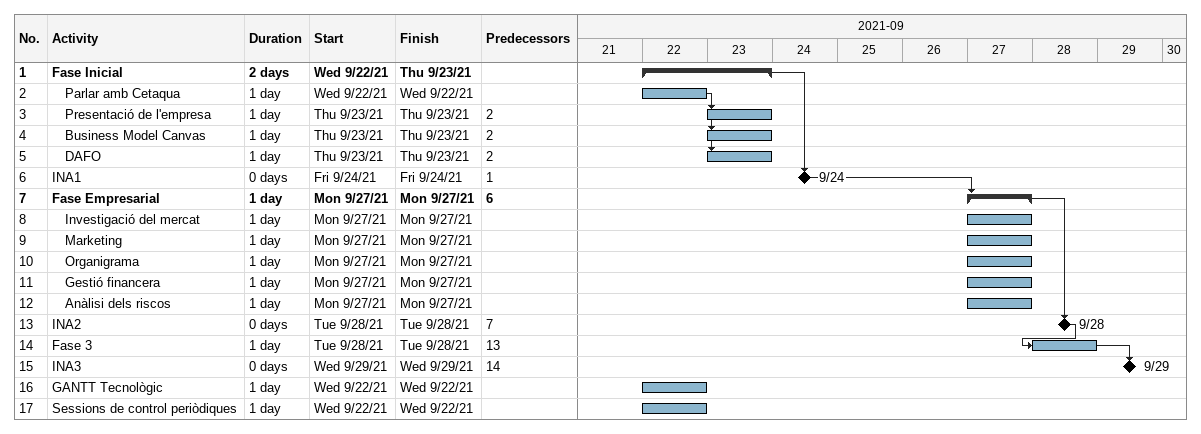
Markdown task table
| ID | Level | Task | Duration | Start | Finish | Predecessors |
|---|---|---|---|---|---|---|
| 1 | 1 | **Fase Inicial** | 2d | 2021-09-22 | 2021-09-23 |  |
| 2 | 2 | Parlar amb Cetaqua | 1d | 2021-09-22 | 2021-09-22 |  |
| 3 | 2 | Presentació de l'empresa | 1d | 2021-09-23 | 2021-09-23 | 2 |
| 4 | 2 | Business Model Canvas | 1d | 2021-09-23 | 2021-09-23 | 2 |
| 5 | 2 | DAFO | 1d | 2021-09-23 | 2021-09-23 | 2 |
| 6 | 1 | INA1 | 0d | 2021-09-24 | 2021-09-24 | 1 |
| 7 | 1 | **Fase Empresarial** | 1d | 2021-09-27 | 2021-09-27 | 6 |
| 8 | 2 | Investigació del mercat | 1d | 2021-09-27 | 2021-09-27 |  |
| 9 | 2 | Marketing | 1d | 2021-09-27 | 2021-09-27 |  |
| 10 | 2 | Organigrama | 1d | 2021-09-27 | 2021-09-27 |  |
| 11 | 2 | Gestió financera | 1d | 2021-09-27 | 2021-09-27 |  |
| 12 | 2 | Anàlisi dels riscos | 1d | 2021-09-27 | 2021-09-27 |  |
| 13 | 1 | INA2 | 0d | 2021-09-28 | 2021-09-28 | 7 |
| 14 | 1 | Fase 3 | 1d | 2021-09-28 | 2021-09-28 | 13 |
| 15 | 1 | INA3 | 0d | 2021-09-29 | 2021-09-29 | 14 |
| 16 | 1 | GANTT Tecnològic | 1d | 2021-09-22 | 2021-09-22 |  |
| 17 | 1 | Sessions de control periòdiques | 1d | 2021-09-22 | 2021-09-22 |  |
